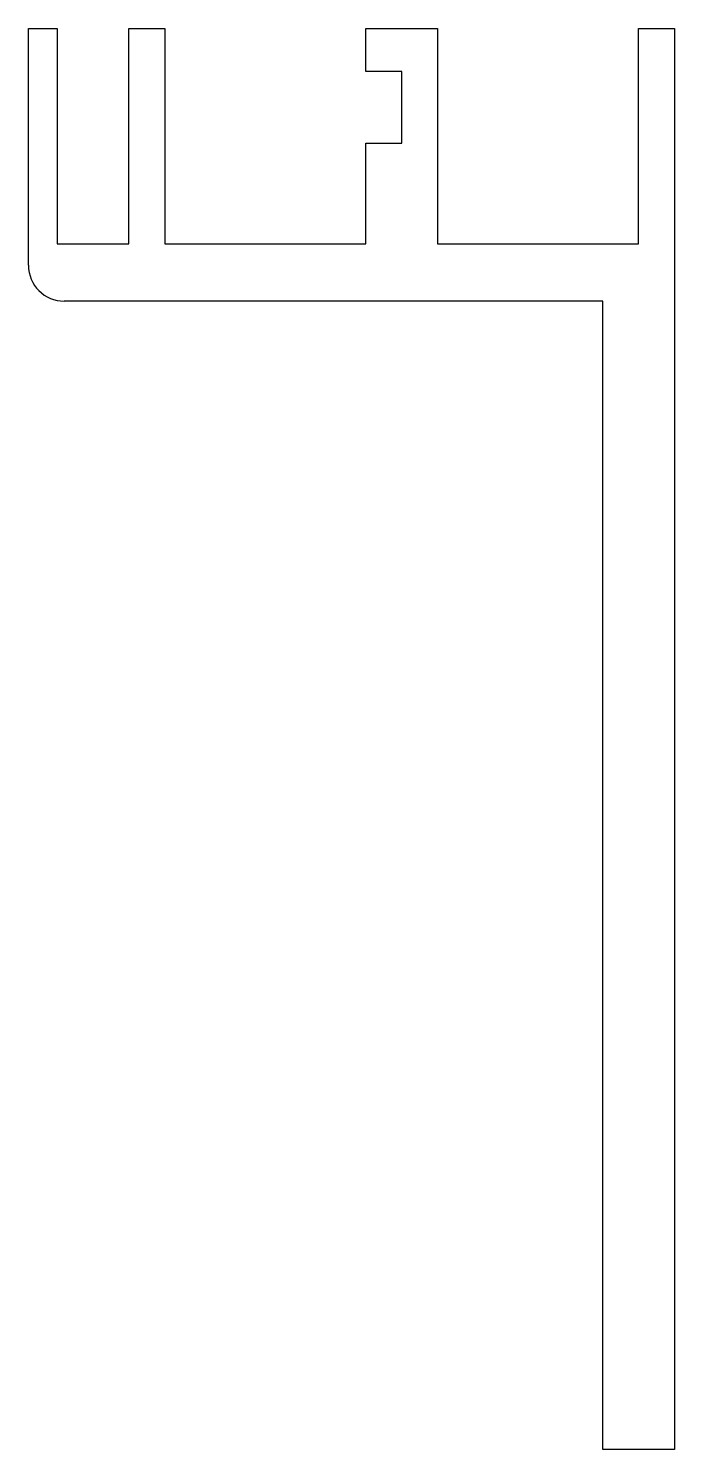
# Model space of a CAD drawing. Extents: x 174.2 to 219.2, y 127.9 to 226.9.
import ezdxf

# ---------------------------------------------------------------- set-up
doc = ezdxf.new("R2010")
doc.units = 0
doc.layers.get('0').update_dxf_attribs({"linetype": 'CONTINUOUS'})

msp = doc.modelspace()

# ---------------------------------------------------------------- linework, layer by layer
for p, q in [((174.214, 210.401), (174.214, 226.901)), ((174.214, 226.901), (176.214, 226.901)), ((176.214, 226.901), (176.214, 211.901)), ((181.214, 211.901), (181.214, 226.901)), ((181.214, 226.901), (183.714, 226.901)), ((183.714, 226.901), (183.714, 211.901)), ((197.714, 226.901), (202.714, 226.901)), ((197.714, 223.901), (197.714, 226.901)), ((202.714, 226.901), (202.714, 211.901)), ((216.714, 211.901), (216.714, 226.901)), ((216.714, 226.901), (219.214, 226.901)), ((219.214, 226.901), (219.214, 127.901)), ((200.214, 223.901), (197.714, 223.901)), ((200.214, 218.901), (200.214, 223.901)), ((197.714, 211.901), (197.714, 218.901)), ((197.714, 218.901), (200.214, 218.901)), ((176.214, 211.901), (181.214, 211.901)), ((183.714, 211.901), (197.714, 211.901)), ((202.714, 211.901), (216.714, 211.901)), ((214.214, 207.901), (176.714, 207.901)), ((214.214, 127.901), (214.214, 207.901)), ((219.214, 127.901), (214.214, 127.901))]:
    msp.add_line(p, q)
msp.add_arc((176.714, 210.401), 2.5, 180, 270)

doc.saveas('drawing.dxf')
